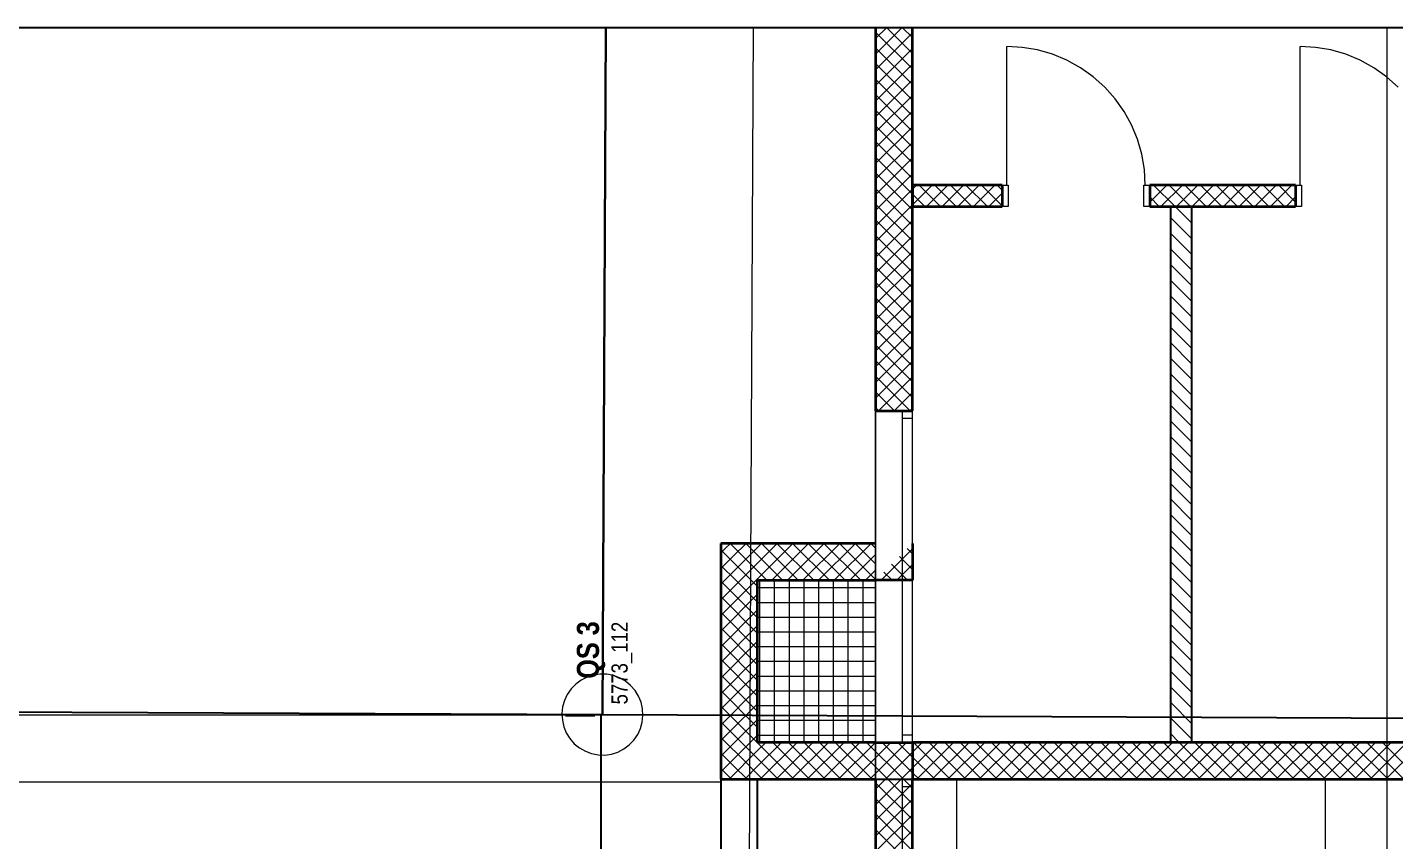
# Model space of a CAD drawing. Extents: x -1 to 1342, y -35 to 723.
# Drawn here: x 537 to 722.6, y 484.7 to 595 of the extents above; entities that cross this region are included whole.
import ezdxf
from ezdxf.lldxf.tags import DXFTag

# ---------------------------------------------------------------- set-up
doc = ezdxf.new("R2010")
doc.units = 0
doc.layers.get('0').update_dxf_attribs({"lineweight": 18})
for name, color, linetype, lineweight in [('-1._UG_2_005 Situation', 7, 'Continuous', 18), ('-1._UG_3_000-2 Kataster Parzellenpunkte', 7, 'Continuous', 25), ('-1._UG_3_000-3 Kataster Parzellengrenzen', 7, 'Continuous', 25), ('-1._UG_3_010 Aussenwände', 7, 'Continuous', 25), ('-1._UG_3_010 Aussenwände Abbruch', 7, 'Continuous', 25), ('-1._UG_3_010 Aussenwände Bauteilschraffuren', 7, 'Continuous', 25), ('-1._UG_3_010 Fenster', 7, 'Continuous', 25), ('-1._UG_3_010 Fenster Abbruch', 7, 'Continuous', 25), ('-1._UG_3_010 Türen', 7, 'Continuous', 25), ('-1._UG_3_015 Innenwände', 7, 'Continuous', 25), ('-1._UG_3_015 Innenwände Abbruch', 7, 'Continuous', 25), ('-1._UG_3_015 Innenwände Bauteilschraffuren', 7, 'Continuous', 25), ('-1._UG_3_027 Oberhalb', 7, 'Continuous', 25), ('-1._UG_3_035 Decken', 7, 'Continuous', 25), ('-1._UG_3_035 Decken Abbruch', 7, 'Continuous', 25), ('-1._UG_3_060 Möbel Einbau', 7, 'Continuous', 25), ('-1._UG_3_200 Schnittlinien', 7, 'Continuous', 25)]:
    doc.layers.add(name, color=color, linetype=linetype, lineweight=lineweight)
doc.layers.add('GP_Kopf', color=7, linetype='Continuous', lineweight=25, true_color=0xffff80)
doc.layers.add('X_Geometrie', color=3, linetype='Continuous', lineweight=18, true_color=0x00ff00)
doc.styles.get("Standard").update_dxf_attribs({"font": 'arial.ttf'})
tags = doc.linetypes.add('Strich 1_0.5mm', pattern=[0.0055, 0.005, -0.0005]).pattern_tags.tags
tags[6:7] = [DXFTag(74, 4), DXFTag(75, 0), DXFTag(340, '0'), DXFTag(46, 1.0), DXFTag(50, 0.0), DXFTag(44, 0.0), DXFTag(45, 0.0)]
tags[4:5] = [DXFTag(74, 4), DXFTag(75, 0), DXFTag(340, '0'), DXFTag(46, 1.0), DXFTag(50, 0.0), DXFTag(44, 0.0), DXFTag(45, 0.0)]
tags = doc.linetypes.add('Strich 2_1mm-A0SKLQRVLL', pattern=[0.003, 0.002, -0.001]).pattern_tags.tags
tags[6:7] = [DXFTag(74, 4), DXFTag(75, 0), DXFTag(340, '0'), DXFTag(46, 1.0), DXFTag(50, 0.0), DXFTag(44, 0.0), DXFTag(45, 0.0)]
tags[4:5] = [DXFTag(74, 4), DXFTag(75, 0), DXFTag(340, '0'), DXFTag(46, 1.0), DXFTag(50, 0.0), DXFTag(44, 0.0), DXFTag(45, 0.0)]
tags = doc.linetypes.add('Strich 3_1mm Kanten', pattern=[0.004, 0.003, -0.001]).pattern_tags.tags
tags[6:7] = [DXFTag(74, 4), DXFTag(75, 0), DXFTag(340, '0'), DXFTag(46, 1.0), DXFTag(50, 0.0), DXFTag(44, 0.0), DXFTag(45, 0.0)]
tags[4:5] = [DXFTag(74, 4), DXFTag(75, 0), DXFTag(340, '0'), DXFTag(46, 1.0), DXFTag(50, 0.0), DXFTag(44, 0.0), DXFTag(45, 0.0)]
tags = doc.linetypes.add('Strichpunkt 3_1_1mm Achsen', pattern=[0.005, 0.003, -0.001, 0, -0.001]).pattern_tags.tags
tags[10:11] = [DXFTag(74, 4), DXFTag(75, 0), DXFTag(340, '0'), DXFTag(46, 1.0), DXFTag(50, 0.0), DXFTag(44, 0.0), DXFTag(45, 0.0)]
tags[8:9] = [DXFTag(74, 4), DXFTag(75, 0), DXFTag(340, '0'), DXFTag(46, 1.0), DXFTag(50, 0.0), DXFTag(44, 0.0), DXFTag(45, 0.0)]
tags[6:7] = [DXFTag(74, 4), DXFTag(75, 0), DXFTag(340, '0'), DXFTag(46, 1.0), DXFTag(50, 0.0), DXFTag(44, 0.0), DXFTag(45, 0.0)]
tags[4:5] = [DXFTag(74, 4), DXFTag(75, 0), DXFTag(340, '0'), DXFTag(46, 1.0), DXFTag(50, 0.0), DXFTag(44, 0.0), DXFTag(45, 0.0)]
tags = doc.linetypes.add('Strichpunkt 6_2_2mm Schnitt', pattern=[0.5, 0.3, -0.1, 0, -0.1]).pattern_tags.tags
tags[10:11] = [DXFTag(74, 4), DXFTag(75, 0), DXFTag(340, '0'), DXFTag(46, 1.0), DXFTag(50, 0.0), DXFTag(44, 0.0), DXFTag(45, 0.0)]
tags[8:9] = [DXFTag(74, 4), DXFTag(75, 0), DXFTag(340, '0'), DXFTag(46, 1.0), DXFTag(50, 0.0), DXFTag(44, 0.0), DXFTag(45, 0.0)]
tags[6:7] = [DXFTag(74, 4), DXFTag(75, 0), DXFTag(340, '0'), DXFTag(46, 1.0), DXFTag(50, 0.0), DXFTag(44, 0.0), DXFTag(45, 0.0)]
tags[4:5] = [DXFTag(74, 4), DXFTag(75, 0), DXFTag(340, '0'), DXFTag(46, 1.0), DXFTag(50, 0.0), DXFTag(44, 0.0), DXFTag(45, 0.0)]

# ---------------------------------------------------------------- blocks, each defined once
blk = doc.blocks.new('Polygon-A0SKLQGZLL', base_point=(5, 5))
at = {"color": 0, "linetype": 'ByBlock', "lineweight": -2, "ltscale": 0.25}
blk.add_line((5, 595.03), (1255, 595.03), dxfattribs=at)
blk = doc.blocks.new('Blockreferenz-A0SKLQITLL', base_point=(106.71, 115.33))
at = {"color": 0, "linetype": 'ByBlock', "lineweight": -2, "ltscale": 130000}
for p, q in [((635.55, 595.03), (635.18, 521.72)), ((635.18, 521.72), (634.98, 480.63))]:
    blk.add_line(p, q, dxfattribs=at)
blk = doc.blocks.new('Polylinie-A0SKLQLFLL', base_point=(124.96, 97.02))
at = {"color": 0, "linetype": 'ByBlock', "lineweight": -2, "ltscale": 0.18}
for p, q in [((631.14, 501.74), (124.96, 501.74)), ((631.14, 492.66), (631.14, 501.74)), ((134.04, 492.66), (631.14, 492.66))]:
    blk.add_line(p, q, dxfattribs=at)
blk = doc.blocks.new('Referenz-A0SKLQRXLL', base_point=(5, 5))
at = {"layer": '-1._UG_3_000-2 Kataster Parzellenpunkte', "color": 0, "linetype": 'Continuous', "lineweight": 13, "ltscale": 16.9}
for p, q in [((612.99, 506.9), (612.18, 506.49)), ((613.86, 507.17), (612.99, 506.9)), ((614.76, 507.3), (613.86, 507.17)), ((615.66, 507.28), (614.76, 507.3)), ((616.56, 507.11), (615.66, 507.28)), ((617.41, 506.8), (616.56, 507.11)), ((618.2, 506.34), (617.41, 506.8)), ((610.82, 505.29), (610.31, 504.54)), ((611.45, 505.94), (610.82, 505.29)), ((612.18, 506.49), (611.45, 505.94)), ((618.9, 505.77), (618.2, 506.34)), ((619.5, 505.09), (618.9, 505.77)), ((619.98, 504.32), (619.5, 505.09)), ((609.68, 502.84), (609.58, 501.94)), ((609.92, 503.72), (609.68, 502.84)), ((610.31, 504.54), (609.92, 503.72)), ((620.32, 503.48), (619.98, 504.32)), ((620.53, 502.59), (620.32, 503.48)), ((609.58, 501.94), (609.64, 501.03)), ((609.64, 501.03), (609.84, 500.15)), ((620.48, 500.78), (620.58, 501.68)), ((620.58, 501.68), (620.53, 502.59)), ((609.84, 500.15), (610.18, 499.31)), ((610.18, 499.31), (610.66, 498.54)), ((619.34, 498.33), (619.86, 499.08)), ((619.86, 499.08), (620.24, 499.9)), ((620.24, 499.9), (620.48, 500.78)), ((610.66, 498.54), (611.26, 497.85)), ((611.26, 497.85), (611.97, 497.28)), ((611.97, 497.28), (612.76, 496.83)), ((617.98, 497.14), (618.71, 497.68)), ((618.71, 497.68), (619.34, 498.33)), ((612.76, 496.83), (613.61, 496.51)), ((613.61, 496.51), (614.5, 496.34)), ((614.5, 496.34), (615.41, 496.32)), ((615.41, 496.32), (616.31, 496.45)), ((616.31, 496.45), (617.17, 496.72)), ((617.17, 496.72), (617.98, 497.14))]:
    blk.add_line(p, q, dxfattribs=at)
at = {"layer": '-1._UG_3_000-3 Kataster Parzellengrenzen', "color": 0, "linetype": 'Continuous', "lineweight": -2, "ltscale": 62.5}
for p, q in [((615.08, 501.81), (615.55, 595.03)), ((615.55, 595.03), (615.08, 501.81)), ((367.68, 502.85), (615.08, 501.81)), ((367.68, 502.85), (615.08, 501.81)), ((615.08, 501.81), (950.01, 500.35)), ((615.08, 501.81), (950.01, 500.35))]:
    blk.add_line(p, q, dxfattribs=at)
at = {"layer": '-1._UG_3_010 Aussenwände', "color": 0, "lineweight": 35}
for p, q in [((631.14, 525.03), (631.14, 520.03)), ((652.14, 525.03), (631.14, 525.03)), ((657.14, 525.03), (657.14, 520.03)), ((631.14, 520.03), (631.14, 493.03)), ((636.14, 520.03), (652.14, 520.03)), ((636.14, 498.03), (636.14, 520.03)), ((657.14, 520.03), (652.14, 520.03)), ((657.14, 520.03), (652.14, 520.03)), ((652.14, 498.03), (636.14, 498.03)), ((657.14, 498.03), (657.14, 493.03)), ((631.14, 493.03), (636.14, 493.03)), ((636.14, 493.03), (652.14, 493.03)), ((652.14, 493.03), (652.14, 481.03)), ((657.14, 475.03), (657.14, 493.03))]:
    blk.add_line(p, q, dxfattribs=at)
at = {"layer": '-1._UG_3_010 Aussenwände', "color": 0, "linetype": 'Strichpunkt 3_1_1mm Achsen', "lineweight": 13, "ltscale": 16.9}
for p, q in [((652.14, 520.03), (652.14, 498.03)), ((657.14, 498.03), (657.14, 520.03)), ((652.14, 498.03), (657.14, 498.03))]:
    blk.add_line(p, q, dxfattribs=at)
at = {"layer": '-1._UG_3_010 Aussenwände Abbruch', "color": 0, "linetype": 'Strich 2_1mm-A0SKLQRVLL', "lineweight": -2, "ltscale": 62.5}
for p, q in [((631.14, 493.03), (636.14, 493.03)), ((631.14, 493.03), (631.14, 443.03)), ((636.14, 448.03), (636.14, 493.03))]:
    blk.add_line(p, q, dxfattribs=at)
at = {"layer": '-1._UG_3_010 Aussenwände Bauteilschraffuren', "color": 0, "linetype": 'Continuous', "lineweight": 13, "ltscale": 0.0169}
for p, q in [((631.14, 523.73), (631.79, 524.38)), ((635.28, 520.03), (631.14, 524.17)), ((631.14, 521.61), (632.85, 523.32)), ((631.79, 524.38), (632.44, 525.03)), ((636.14, 521.29), (632.4, 525.03)), ((632.85, 523.32), (634.56, 525.03)), ((633.91, 522.26), (636.14, 524.49)), ((636.14, 523.41), (634.52, 525.03)), ((636.14, 524.49), (636.68, 525.03)), ((636.14, 522.36), (638.81, 525.03)), ((636.14, 520.24), (640.93, 525.03)), ((639.52, 520.03), (636.14, 523.41)), ((641.64, 520.03), (636.64, 525.03)), ((638.05, 520.03), (643.05, 525.03)), ((643.76, 520.03), (638.76, 525.03)), ((640.17, 520.03), (645.17, 525.03)), ((645.89, 520.03), (640.89, 525.03)), ((642.29, 520.03), (647.29, 525.03)), ((648.01, 520.03), (643.01, 525.03)), ((644.41, 520.03), (649.41, 525.03)), ((650.13, 520.03), (645.13, 525.03)), ((646.53, 520.03), (651.53, 525.03)), ((652.14, 520.14), (647.25, 525.03)), ((648.65, 520.03), (652.14, 523.52)), ((652.14, 522.26), (649.37, 525.03)), ((652.14, 524.38), (651.49, 525.03)), ((652.9, 520.03), (657.14, 524.27)), ((657.14, 521.5), (655.38, 523.26)), ((657.14, 523.62), (656.44, 524.32)), ((633.16, 520.03), (631.14, 522.04)), ((631.68, 520.03), (633.91, 522.26)), ((634.97, 521.2), (636.14, 522.36)), ((650.78, 520.03), (652.14, 521.39)), ((656.49, 520.03), (654.32, 522.2)), ((655.02, 520.03), (657.14, 522.15)), ((631.14, 519.49), (631.68, 520.03)), ((631.14, 517.36), (633.81, 520.03)), ((631.14, 515.24), (635.93, 520.03)), ((636.14, 514.92), (631.14, 519.92)), ((636.14, 517.04), (633.16, 520.03)), ((633.81, 520.03), (634.97, 521.2)), ((636.14, 519.17), (635.28, 520.03)), ((635.93, 520.03), (636.03, 520.14)), ((636.03, 520.14), (636.14, 520.24)), ((637.4, 520.03), (636.14, 521.29)), ((652.25, 520.03), (652.2, 520.08)), ((654.37, 520.03), (653.26, 521.14)), ((657.14, 520.03), (657.14, 520.03)), ((631.14, 513.12), (636.14, 518.12)), ((636.14, 512.8), (631.14, 517.8)), ((631.14, 511), (636.14, 516)), ((636.14, 510.68), (631.14, 515.68)), ((631.14, 508.88), (636.14, 513.88)), ((636.14, 508.56), (631.14, 513.56)), ((631.14, 506.76), (636.14, 511.76)), ((636.14, 506.44), (631.14, 511.44)), ((631.14, 504.64), (636.14, 509.64)), ((636.14, 504.32), (631.14, 509.32)), ((631.14, 502.52), (636.14, 507.52)), ((636.14, 502.2), (631.14, 507.2)), ((631.14, 500.39), (636.14, 505.39)), ((636.14, 500.07), (631.14, 505.07)), ((631.14, 498.27), (636.14, 503.27)), ((636.07, 498.03), (631.14, 502.95)), ((633.02, 498.03), (636.14, 501.15)), ((633.94, 498.03), (631.14, 500.83)), ((631.82, 498.03), (631.14, 498.71)), ((631.14, 496.15), (633.02, 498.03)), ((631.14, 494.03), (635.14, 498.03)), ((633.98, 495.87), (631.82, 498.03)), ((635.04, 496.93), (633.94, 498.03)), ((635.14, 498.03), (636.14, 499.03)), ((636.1, 497.99), (636.07, 498.03)), ((636.14, 497.95), (636.1, 497.99)), ((636.14, 496.91), (637.26, 498.03)), ((636.14, 494.79), (639.38, 498.03)), ((641.07, 493.03), (636.14, 497.95)), ((636.5, 493.03), (641.5, 498.03)), ((643.19, 493.03), (638.19, 498.03)), ((638.63, 493.03), (643.63, 498.03)), ((645.31, 493.03), (640.31, 498.03)), ((640.75, 493.03), (645.75, 498.03)), ((647.43, 493.03), (642.43, 498.03)), ((642.87, 493.03), (647.87, 498.03)), ((649.55, 493.03), (644.55, 498.03)), ((644.99, 493.03), (649.99, 498.03)), ((651.67, 493.03), (646.67, 498.03)), ((647.11, 493.03), (652.11, 498.03)), ((653.79, 493.03), (648.79, 498.03)), ((649.23, 493.03), (654.23, 498.03)), ((655.91, 493.03), (650.91, 498.03)), ((651.35, 493.03), (656.35, 498.03)), ((657.14, 493.92), (653.04, 498.03)), ((657.14, 496.04), (655.16, 498.03)), ((632.92, 494.81), (631.14, 496.59)), ((632.26, 493.03), (636.14, 496.91)), ((636.14, 493.71), (633.98, 495.87)), ((636.14, 495.83), (635.04, 496.93)), ((638.94, 493.03), (636.14, 495.83)), ((653.47, 493.03), (657.14, 496.7)), ((631.86, 493.75), (631.14, 494.47)), ((632.58, 493.03), (631.86, 493.75)), ((634.7, 493.03), (632.92, 494.81)), ((634.38, 493.03), (636.14, 494.79)), ((636.82, 493.03), (636.14, 493.71)), ((655.6, 493.03), (657.14, 494.57)), ((652.14, 491.7), (653.47, 493.03)), ((652.14, 489.57), (655.6, 493.03)), ((657.14, 487.56), (652.14, 492.56)), ((652.14, 487.45), (657.14, 492.45)), ((657.14, 489.68), (653.79, 493.03)), ((657.14, 491.8), (655.91, 493.03)), ((657.14, 485.44), (652.14, 490.44)), ((652.14, 485.33), (657.14, 490.33)), ((657.14, 483.32), (652.14, 488.32)), ((652.14, 483.21), (657.14, 488.21)), ((657.14, 481.2), (652.14, 486.2)), ((652.14, 481.09), (657.14, 486.09))]:
    blk.add_line(p, q, dxfattribs=at)
at = {"layer": '-1._UG_3_010 Fenster', "color": 0, "lineweight": 35}
for p, q in [((652.14, 543.03), (655.74, 543.03)), ((655.74, 543.03), (657.14, 543.03)), ((655.74, 543.03), (657.14, 543.03)), ((652.14, 498.03), (655.74, 498.03)), ((655.74, 498.03), (657.14, 498.03)), ((655.74, 498.03), (657.14, 498.03))]:
    blk.add_line(p, q, dxfattribs=at)
at = {"layer": '-1._UG_3_010 Fenster', "color": 0, "lineweight": 13}
for p, q in [((652.14, 498.03), (652.14, 543.03)), ((655.74, 543.03), (655.74, 542.03)), ((655.74, 542.03), (655.74, 499.03)), ((655.74, 542.03), (657.14, 542.03)), ((657.14, 542.03), (657.14, 543.03)), ((657.14, 498.03), (657.14, 543.03)), ((657.14, 499.03), (657.14, 542.03)), ((657.14, 499.03), (655.74, 499.03)), ((655.74, 499.03), (655.74, 498.03)), ((657.14, 498.03), (657.14, 499.03))]:
    blk.add_line(p, q, dxfattribs=at)
at = {"layer": '-1._UG_3_010 Fenster Abbruch', "color": 0, "linetype": 'Strich 2_1mm-A0SKLQRVLL', "lineweight": -2, "ltscale": 62.5}
for p, q in [((652.14, 493.03), (655.74, 493.03)), ((655.74, 493.03), (657.14, 493.03)), ((655.74, 493.03), (657.14, 493.03))]:
    blk.add_line(p, q, dxfattribs=at)
at = {"layer": '-1._UG_3_010 Fenster Abbruch', "color": 0, "linetype": 'Strich 2_1mm-A0SKLQRVLL', "lineweight": 13, "ltscale": 16.9}
for p, q in [((652.14, 448.03), (652.14, 493.03)), ((655.74, 493.03), (655.74, 492.03)), ((655.74, 492.03), (657.14, 492.03)), ((655.74, 492.03), (655.74, 449.03)), ((657.14, 492.03), (657.14, 493.03)), ((657.14, 448.03), (657.14, 493.03)), ((657.14, 449.03), (657.14, 492.03))]:
    blk.add_line(p, q, dxfattribs=at)
at = {"layer": '-1._UG_3_010 Türen', "color": 0, "lineweight": 13}
for p, q in [((669.94, 573.63), (669.94, 592.43)), ((709.74, 573.63), (709.74, 592.43)), ((669.34, 573.63), (670.14, 573.63)), ((669.34, 570.73), (669.34, 573.63)), ((670.14, 573.63), (670.14, 570.73)), ((688.54, 570.73), (688.54, 573.63)), ((688.54, 573.63), (689.34, 573.63)), ((689.34, 573.63), (689.34, 570.73)), ((709.14, 570.73), (709.14, 573.63)), ((709.14, 573.63), (709.94, 573.63)), ((709.94, 573.63), (709.94, 570.73)), ((670.14, 570.73), (669.34, 570.73)), ((689.34, 570.73), (688.54, 570.73)), ((709.94, 570.73), (709.14, 570.73))]:
    blk.add_line(p, q, dxfattribs=at)
at = {"layer": '-1._UG_3_010 Türen', "color": 0, "linetype": 'Continuous', "lineweight": 13, "ltscale": 16.9}
for p, q in [((672.05, 592.31), (669.94, 592.43)), ((674.12, 591.96), (672.05, 592.31)), ((676.15, 591.37), (674.12, 591.96)), ((711.85, 592.31), (709.74, 592.43)), ((713.92, 591.96), (711.85, 592.31)), ((715.95, 591.37), (713.92, 591.96)), ((678.1, 590.57), (676.15, 591.37)), ((679.94, 589.55), (678.1, 590.57)), ((717.9, 590.57), (715.95, 591.37)), ((719.74, 589.55), (717.9, 590.57)), ((681.66, 588.33), (679.94, 589.55)), ((683.23, 586.92), (681.66, 588.33)), ((721.46, 588.33), (719.74, 589.55)), ((723.03, 586.92), (721.46, 588.33)), ((684.64, 585.35), (683.23, 586.92)), ((685.86, 583.63), (684.64, 585.35)), ((686.88, 581.79), (685.86, 583.63)), ((687.69, 579.84), (686.88, 581.79)), ((688.27, 577.81), (687.69, 579.84)), ((688.62, 575.73), (688.27, 577.81)), ((688.74, 573.63), (688.62, 575.73))]:
    blk.add_line(p, q, dxfattribs=at)
at = {"layer": '-1._UG_3_010 Türen', "color": 0, "lineweight": 35}
for p, q in [((669.34, 573.63), (669.34, 570.73)), ((669.34, 573.63), (669.34, 570.73)), ((689.34, 573.63), (689.34, 570.73)), ((689.34, 573.63), (689.34, 570.73)), ((709.14, 573.63), (709.14, 570.73)), ((709.14, 573.63), (709.14, 570.73))]:
    blk.add_line(p, q, dxfattribs=at)
at = {"layer": '-1._UG_3_015 Innenwände', "color": 0, "lineweight": 35}
for p, q in [((652.14, 595.03), (652.14, 543.03)), ((657.14, 543.03), (657.14, 595.03)), ((657.14, 573.63), (657.14, 570.73)), ((669.34, 573.63), (657.14, 573.63)), ((669.34, 573.63), (669.34, 570.73)), ((689.34, 573.63), (689.34, 570.73)), ((709.14, 573.63), (689.34, 573.63)), ((709.14, 573.63), (709.14, 570.73)), ((657.14, 570.73), (669.34, 570.73)), ((689.34, 570.73), (709.14, 570.73)), ((652.14, 543.03), (655.74, 543.03)), ((655.74, 543.03), (657.14, 543.03)), ((652.14, 498.03), (655.74, 498.03)), ((655.74, 498.03), (657.14, 498.03)), ((958.14, 498.03), (657.14, 498.03)), ((657.14, 498.03), (657.14, 493.03)), ((657.14, 493.03), (958.14, 493.03))]:
    blk.add_line(p, q, dxfattribs=at)
at = {"layer": '-1._UG_3_015 Innenwände', "color": 0, "lineweight": -2}
for p, q in [((692.14, 570.73), (692.14, 498.03)), ((695.04, 570.73), (692.14, 570.73)), ((695.04, 498.03), (695.04, 570.73)), ((692.14, 498.03), (695.04, 498.03))]:
    blk.add_line(p, q, dxfattribs=at)
at = {"layer": '-1._UG_3_015 Innenwände Abbruch', "color": 0, "linetype": 'Strich 2_1mm-A0SKLQRVLL', "lineweight": -2, "ltscale": 62.5}
for p, q in [((652.14, 493.03), (655.74, 493.03)), ((655.74, 493.03), (657.14, 493.03))]:
    blk.add_line(p, q, dxfattribs=at)
at = {"layer": '-1._UG_3_015 Innenwände Bauteilschraffuren', "color": 0, "linetype": 'Continuous', "lineweight": 13, "ltscale": 0.0169}
for p, q in [((652.14, 593.52), (653.65, 595.03)), ((652.14, 591.4), (655.77, 595.03)), ((657.14, 589.38), (652.14, 594.38)), ((652.14, 589.28), (657.14, 594.28)), ((657.14, 591.5), (653.62, 595.03)), ((657.14, 593.63), (655.74, 595.03)), ((657.14, 587.26), (652.14, 592.26)), ((652.14, 587.15), (657.14, 592.15)), ((657.14, 585.14), (652.14, 590.14)), ((652.14, 585.03), (657.14, 590.03)), ((657.14, 583.02), (652.14, 588.02)), ((652.14, 582.91), (657.14, 587.91)), ((657.14, 580.9), (652.14, 585.9)), ((652.14, 580.79), (657.14, 585.79)), ((657.14, 578.78), (652.14, 583.78)), ((652.14, 578.67), (657.14, 583.67)), ((657.14, 576.65), (652.14, 581.65)), ((652.14, 576.55), (657.14, 581.55)), ((657.14, 574.53), (652.14, 579.53)), ((652.14, 574.43), (657.14, 579.43)), ((657.14, 572.41), (652.14, 577.41)), ((652.14, 572.31), (657.14, 577.31)), ((657.14, 570.29), (652.14, 575.29)), ((652.14, 570.18), (657.14, 575.18)), ((657.14, 573.06), (657.71, 573.63)), ((657.14, 570.94), (659.83, 573.63)), ((660.95, 570.73), (658.05, 573.63)), ((659.05, 570.73), (661.95, 573.63)), ((663.07, 570.73), (660.17, 573.63)), ((661.17, 570.73), (664.07, 573.63)), ((665.19, 570.73), (662.29, 573.63)), ((663.29, 570.73), (666.19, 573.63)), ((667.31, 570.73), (664.41, 573.63)), ((665.41, 570.73), (668.31, 573.63)), ((669.34, 570.82), (666.53, 573.63)), ((669.34, 572.94), (668.65, 573.63)), ((689.34, 573.44), (689.53, 573.63)), ((689.34, 571.32), (691.65, 573.63)), ((692.77, 570.73), (689.87, 573.63)), ((690.87, 570.73), (693.77, 573.63)), ((694.89, 570.73), (691.99, 573.63)), ((692.99, 570.73), (695.89, 573.63)), ((697.01, 570.73), (694.11, 573.63)), ((695.11, 570.73), (698.01, 573.63)), ((699.13, 570.73), (696.23, 573.63)), ((697.23, 570.73), (700.13, 573.63)), ((701.25, 570.73), (698.35, 573.63)), ((699.35, 570.73), (702.25, 573.63)), ((703.37, 570.73), (700.47, 573.63)), ((701.48, 570.73), (704.38, 573.63)), ((705.49, 570.73), (702.59, 573.63)), ((703.6, 570.73), (706.5, 573.63)), ((707.62, 570.73), (704.72, 573.63)), ((705.72, 570.73), (708.62, 573.63)), ((709.14, 571.32), (706.84, 573.63)), ((709.14, 573.45), (708.96, 573.63)), ((657.14, 568.17), (652.14, 573.17)), ((652.14, 568.06), (657.14, 573.06)), ((658.83, 570.73), (657.14, 572.41)), ((667.53, 570.73), (669.34, 572.53)), ((690.64, 570.73), (689.34, 572.03)), ((707.84, 570.73), (709.14, 572.03)), ((657.14, 566.05), (652.14, 571.05)), ((652.14, 565.94), (657.14, 570.94)), ((692.77, 570.73), (695.04, 568.45)), ((694.89, 570.73), (695.04, 570.57)), ((657.14, 563.93), (652.14, 568.93)), ((652.14, 563.82), (657.14, 568.82)), ((692.14, 569.23), (695.04, 566.33)), ((657.14, 561.81), (652.14, 566.81)), ((652.14, 561.7), (657.14, 566.7)), ((692.14, 567.11), (695.04, 564.21)), ((657.14, 559.68), (652.14, 564.68)), ((652.14, 559.58), (657.14, 564.58)), ((692.14, 564.99), (695.04, 562.09)), ((657.14, 557.56), (652.14, 562.56)), ((652.14, 557.46), (657.14, 562.46)), ((692.14, 562.87), (695.04, 559.97)), ((657.14, 555.44), (652.14, 560.44)), ((652.14, 555.33), (657.14, 560.33)), ((692.14, 560.75), (695.04, 557.85)), ((692.14, 558.63), (695.04, 555.73)), ((657.14, 553.32), (652.14, 558.32)), ((652.14, 553.21), (657.14, 558.21)), ((657.14, 551.2), (652.14, 556.2)), ((652.14, 551.09), (657.14, 556.09)), ((692.14, 556.5), (695.04, 553.6)), ((657.14, 549.08), (652.14, 554.08)), ((652.14, 548.97), (657.14, 553.97)), ((692.14, 554.38), (695.04, 551.48)), ((657.14, 546.96), (652.14, 551.96)), ((652.14, 546.85), (657.14, 551.85)), ((692.14, 552.26), (695.04, 549.36)), ((657.14, 544.83), (652.14, 549.83)), ((652.14, 544.73), (657.14, 549.73)), ((692.14, 550.14), (695.04, 547.24)), ((656.83, 543.03), (652.14, 547.71)), ((652.56, 543.03), (657.14, 547.61)), ((692.14, 548.02), (695.04, 545.12)), ((654.71, 543.03), (652.14, 545.59)), ((654.68, 543.03), (657.14, 545.49)), ((692.14, 545.9), (695.04, 543)), ((692.14, 543.78), (695.04, 540.88)), ((652.58, 543.03), (652.14, 543.47)), ((656.81, 543.03), (657.14, 543.36)), ((692.14, 541.65), (695.04, 538.75)), ((692.14, 539.53), (695.04, 536.63)), ((692.14, 537.41), (695.04, 534.51)), ((692.14, 535.29), (695.04, 532.39)), ((692.14, 533.17), (695.04, 530.27)), ((692.14, 531.05), (695.04, 528.15)), ((692.14, 528.93), (695.04, 526.03)), ((692.14, 526.81), (695.04, 523.91)), ((692.14, 524.68), (695.04, 521.78)), ((692.14, 522.56), (695.04, 519.66)), ((692.14, 520.44), (695.04, 517.54)), ((692.14, 518.32), (695.04, 515.42)), ((692.14, 516.2), (695.04, 513.3)), ((692.14, 514.08), (695.04, 511.18)), ((692.14, 511.96), (695.04, 509.06)), ((692.14, 509.83), (695.04, 506.93)), ((692.14, 507.71), (695.04, 504.81)), ((692.14, 505.59), (695.04, 502.69)), ((692.14, 503.47), (695.04, 500.57)), ((692.14, 501.35), (695.04, 498.45)), ((692.14, 499.23), (693.34, 498.03)), ((657.14, 496.7), (658.47, 498.03)), ((657.14, 494.57), (660.6, 498.03)), ((662.28, 493.03), (657.28, 498.03)), ((657.72, 493.03), (662.72, 498.03)), ((664.4, 493.03), (659.4, 498.03)), ((659.84, 493.03), (664.84, 498.03)), ((666.52, 493.03), (661.52, 498.03)), ((661.96, 493.03), (666.96, 498.03)), ((668.64, 493.03), (663.64, 498.03)), ((664.08, 493.03), (669.08, 498.03)), ((670.76, 493.03), (665.76, 498.03)), ((666.2, 493.03), (671.2, 498.03)), ((672.89, 493.03), (667.89, 498.03)), ((668.32, 493.03), (673.32, 498.03)), ((675.01, 493.03), (670.01, 498.03)), ((670.44, 493.03), (675.44, 498.03)), ((677.13, 493.03), (672.13, 498.03)), ((672.57, 493.03), (677.57, 498.03)), ((679.25, 493.03), (674.25, 498.03)), ((674.69, 493.03), (679.69, 498.03)), ((681.37, 493.03), (676.37, 498.03)), ((676.81, 493.03), (681.81, 498.03)), ((683.49, 493.03), (678.49, 498.03)), ((678.93, 493.03), (683.93, 498.03)), ((685.61, 493.03), (680.61, 498.03)), ((681.05, 493.03), (686.05, 498.03)), ((687.73, 493.03), (682.73, 498.03)), ((683.17, 493.03), (688.17, 498.03)), ((689.86, 493.03), (684.86, 498.03)), ((685.29, 493.03), (690.29, 498.03)), ((691.98, 493.03), (686.98, 498.03)), ((687.42, 493.03), (692.42, 498.03)), ((694.1, 493.03), (689.1, 498.03)), ((689.54, 493.03), (694.54, 498.03)), ((696.22, 493.03), (691.22, 498.03)), ((691.66, 493.03), (696.66, 498.03)), ((698.34, 493.03), (693.34, 498.03)), ((693.78, 493.03), (698.78, 498.03)), ((700.46, 493.03), (695.46, 498.03)), ((695.9, 493.03), (700.9, 498.03)), ((702.58, 493.03), (697.58, 498.03)), ((698.02, 493.03), (703.02, 498.03)), ((704.71, 493.03), (699.71, 498.03)), ((700.14, 493.03), (705.14, 498.03)), ((706.83, 493.03), (701.83, 498.03)), ((702.26, 493.03), (707.26, 498.03)), ((708.95, 493.03), (703.95, 498.03)), ((704.39, 493.03), (709.39, 498.03)), ((711.07, 493.03), (706.07, 498.03)), ((706.51, 493.03), (711.51, 498.03)), ((713.19, 493.03), (708.19, 498.03)), ((708.63, 493.03), (713.63, 498.03)), ((715.31, 493.03), (710.31, 498.03)), ((710.75, 493.03), (715.75, 498.03)), ((717.43, 493.03), (712.43, 498.03)), ((712.87, 493.03), (717.87, 498.03)), ((719.55, 493.03), (714.55, 498.03)), ((714.99, 493.03), (719.99, 498.03)), ((721.68, 493.03), (716.68, 498.03)), ((717.11, 493.03), (722.11, 498.03)), ((723.8, 493.03), (718.8, 498.03)), ((719.24, 493.03), (724.24, 498.03)), ((725.92, 493.03), (720.92, 498.03)), ((721.36, 493.03), (726.36, 498.03)), ((660.16, 493.03), (657.14, 496.04)), ((658.04, 493.03), (657.14, 493.92))]:
    blk.add_line(p, q, dxfattribs=at)
at = {"layer": '-1._UG_3_027 Oberhalb', "color": 0, "linetype": 'Strichpunkt 6_2_2mm Schnitt', "lineweight": 13, "ltscale": 16.9}
blk.add_line((721.54, 196.03), (721.54, 595.03), dxfattribs=at)
at = {"layer": '-1._UG_3_035 Decken', "color": 0, "linetype": 'Continuous', "lineweight": 13, "ltscale": 16.9}
for p, q in [((652.14, 168.03), (652.14, 595.03)), ((652.14, 498.03), (652.14, 595.03)), ((652.14, 168.03), (652.14, 595.03)), ((631.14, 493.03), (631.14, 525.03)), ((631.14, 525.03), (652.14, 525.03)), ((652.14, 525.03), (652.14, 493.03)), ((652.14, 520.03), (636.14, 520.03)), ((636.14, 520.03), (636.14, 498.03)), ((652.14, 498.03), (652.14, 520.03)), ((636.14, 498.03), (652.14, 498.03)), ((963.14, 498.03), (652.14, 498.03)), ((652.14, 493.03), (631.14, 493.03))]:
    blk.add_line(p, q, dxfattribs=at)
at = {"layer": '-1._UG_3_035 Decken', "color": 0, "linetype": 'Strichpunkt 3_1_1mm Achsen', "lineweight": 13, "ltscale": 2197}
blk.add_line((652.14, 595.03), (652.14, 209.43), dxfattribs=at)
at = {"layer": '-1._UG_3_035 Decken', "color": 0, "linetype": 'Continuous', "lineweight": 13, "ltscale": 0.0169}
for p, q in [((636.44, 498.03), (636.44, 520.03)), ((638.44, 498.03), (638.44, 520.03)), ((640.44, 498.03), (640.44, 520.03)), ((642.44, 498.03), (642.44, 520.03)), ((644.44, 498.03), (644.44, 520.03)), ((646.44, 498.03), (646.44, 520.03)), ((648.44, 498.03), (648.44, 520.03)), ((650.44, 498.03), (650.44, 520.03)), ((636.14, 519.03), (652.14, 519.03)), ((636.14, 517.03), (652.14, 517.03)), ((636.14, 515.03), (652.14, 515.03)), ((636.14, 513.03), (652.14, 513.03)), ((636.14, 511.03), (652.14, 511.03)), ((636.14, 509.03), (652.14, 509.03)), ((636.14, 507.03), (652.14, 507.03)), ((636.14, 505.03), (652.14, 505.03)), ((636.14, 503.03), (652.14, 503.03)), ((636.14, 501.03), (652.14, 501.03)), ((636.14, 499.03), (652.14, 499.03))]:
    blk.add_line(p, q, dxfattribs=at)
at = {"layer": '-1._UG_3_035 Decken', "color": 0, "linetype": 'Strich 3_1mm Kanten', "lineweight": 13, "ltscale": 2197}
for p, q in [((652.14, 333.03), (652.14, 498.03)), ((652.14, 498.03), (963.14, 498.03))]:
    blk.add_line(p, q, dxfattribs=at)
at = {"layer": '-1._UG_3_035 Decken Abbruch', "color": 0, "linetype": 'Strich 2_1mm-A0SKLQRVLL', "lineweight": 13, "ltscale": 2197}
for p, q in [((636.14, 448.03), (636.14, 493.03)), ((636.14, 493.03), (652.14, 493.03)), ((652.14, 493.03), (652.14, 448.03))]:
    blk.add_line(p, q, dxfattribs=at)
at = {"layer": '-1._UG_3_060 Möbel Einbau', "color": 0, "lineweight": 13}
for p, q in [((663.14, 493.03), (663.14, 393.03)), ((713.14, 493.03), (663.14, 493.03)), ((713.14, 493.03), (713.14, 393.03))]:
    blk.add_line(p, q, dxfattribs=at)
at = {"layer": '-1._UG_3_200 Schnittlinien', "color": 0, "lineweight": -2}
blk.add_line((614.05, 501.63), (610.05, 501.63), dxfattribs=at)
at = {"layer": '-1._UG_3_200 Schnittlinien', "color": 0, "linetype": 'Strichpunkt 6_2_2mm Schnitt', "lineweight": -2, "ltscale": 62.5}
blk.add_line((614.85, 501.63), (614.85, 461.63), dxfattribs=at)
at = {"layer": '-1._UG_3_200 Schnittlinien', "color": 0, "linetype": 'Continuous', "lineweight": 13, "ltscale": 0.0169, "attachment_point": 1, "rotation": 90}
for s, insert, char_height in [('{\\fArial Narrow|b1|i0;3}', (611.61, 512.55), 3), ('{\\fArial Narrow;5773_112}', (616.3, 503.18), 2.2), ('{\\fArial Narrow|b1|i0;QS}', (611.61, 506.65), 3)]:
    blk.add_mtext(s, dxfattribs=dict(at, insert=insert, char_height=char_height))

msp = doc.modelspace()

# ---------------------------------------------------------------- block references
at = {"layer": '-1._UG_2_005 Situation', "color": 9, "linetype": 'Strich 1_0.5mm', "lineweight": 13, "ltscale": 130, "true_color": 0xc0c0c0}
msp.add_blockref('Blockreferenz-A0SKLQITLL', (106.71, 115.33), dxfattribs=at)
at = {"color": 8, "lineweight": 25, "ltscale": 0.25, "true_color": 0x808080}
msp.add_blockref('Referenz-A0SKLQRXLL', (5, 5), dxfattribs=at)
at = {"layer": 'GP_Kopf', "ltscale": 0.25}
msp.add_blockref('Polygon-A0SKLQGZLL', (5, 5), dxfattribs=at)
at = {"layer": 'X_Geometrie', "color": 9, "ltscale": 0.18, "true_color": 0xc0c0c0}
msp.add_blockref('Polylinie-A0SKLQLFLL', (124.96, 97.02), dxfattribs=at)

doc.saveas('drawing.dxf')
